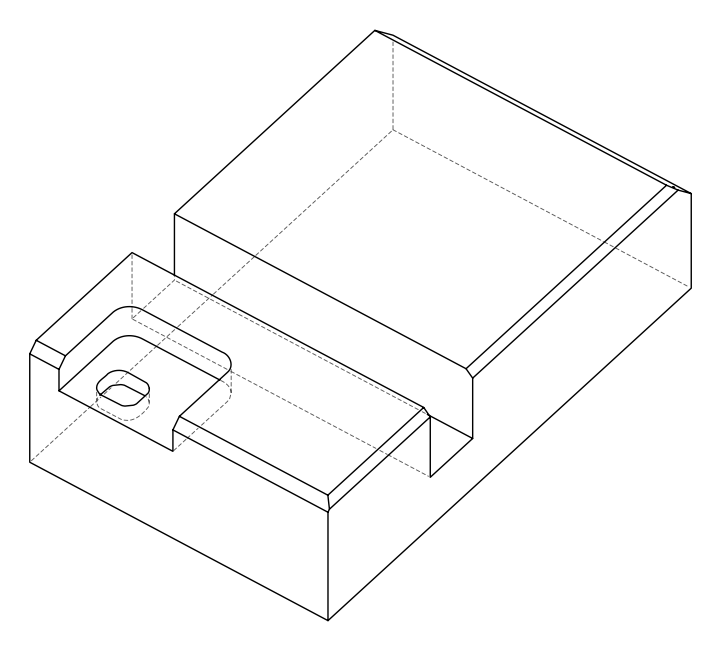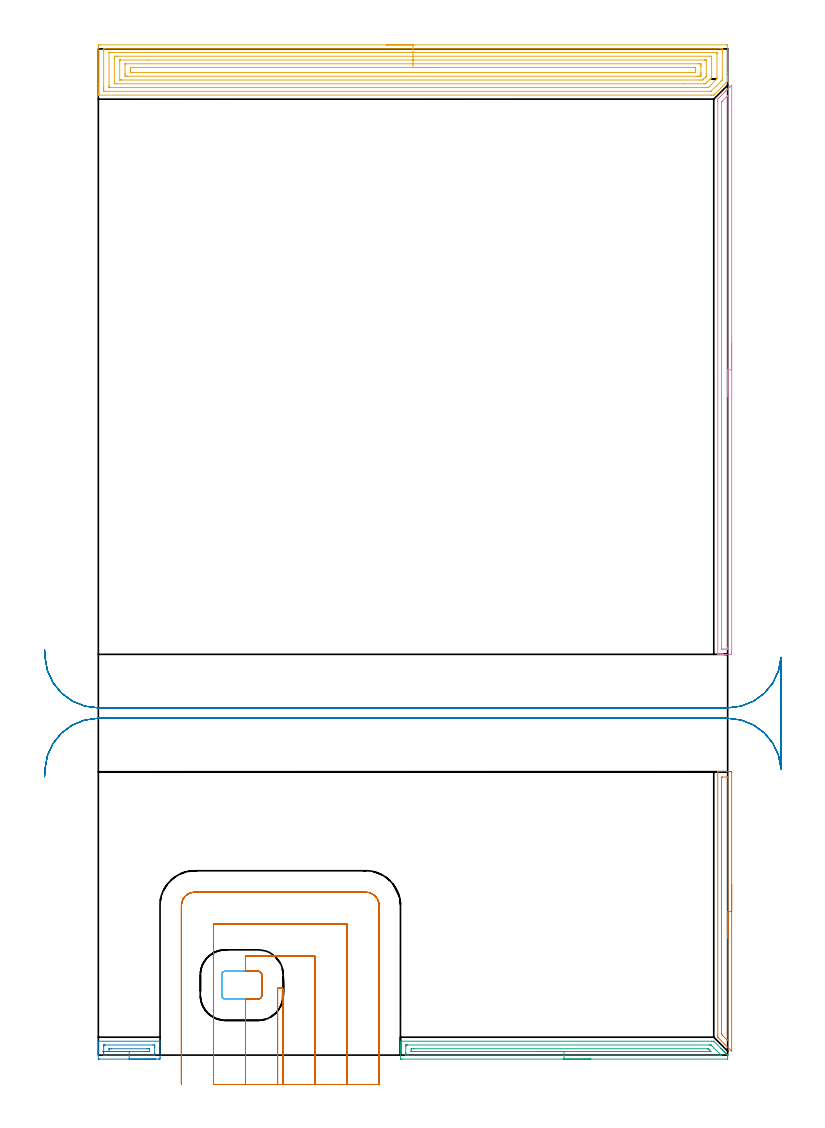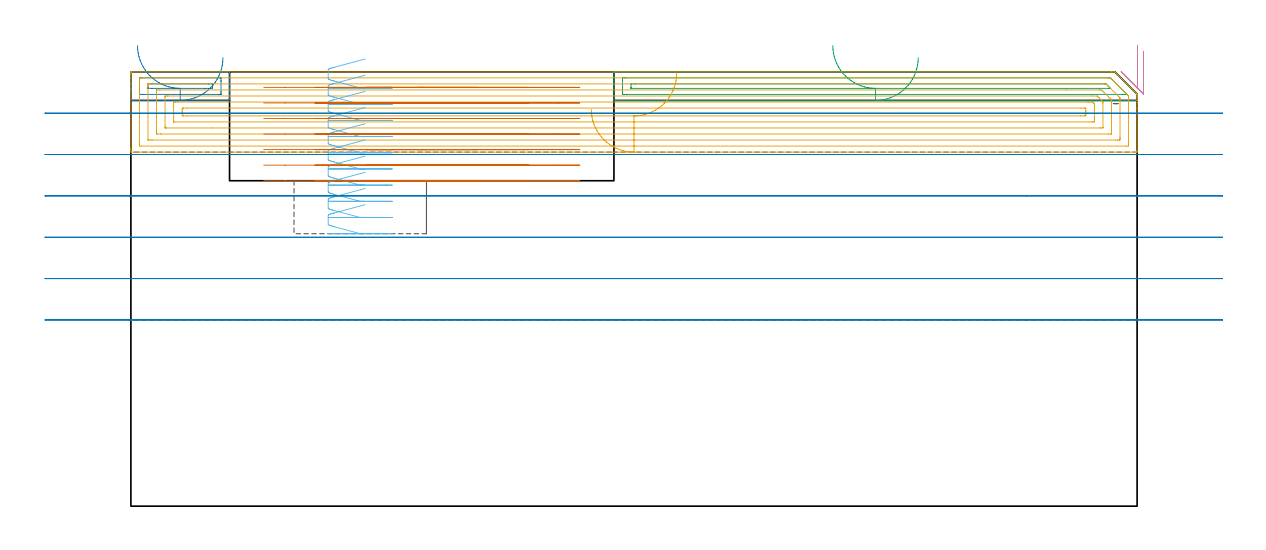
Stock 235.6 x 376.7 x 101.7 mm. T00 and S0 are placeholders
(PLAN: 8 operations, 2 tool changes, 44.7 min)
(1 AREA_MILL | FG_CHAMFER_SURFACE | UGT0205_001 | 1.83 min | 1480 mm3)
(2 AREA_MILL_1 | FG_CHAMFER_SURFACE_1 | UGT0205_001 | 0.73 min | 614 mm3)
(3 AREA_MILL_2 | FG_CHAMFER_SURFACE_2 | UGT0205_001 | 3.07 min | 2818 mm3)
(4 AREA_MILL_3 | FG_CHAMFER_SURFACE_3 | UGT0205_001 | 3.56 min | 2936 mm3)
(5 AREA_MILL_4 | FG_CHAMFER_SURFACE_4 | UGT0205_001 | 13.47 min | 41544 mm3)
(6 MILL_RECTANGULAR_POCKET | POCKET_RECTANGULAR_STRAIGHT | UGT0201_008 | Follow Part, ap 4, ae 75% | 2.05 min | 28154 mm3)
(7 MILL_SLOT | SLOT_PARTIAL_RECTANGULAR | UGT0201_008 | Follow Part, ap 4, ae 75% | 11.83 min | 137382 mm3)
(8 MILL_RECTANGULAR_SLOT | SLOT_RECTANGULAR | UGT0201_019 | Follow Part, ap 10, ae 75% | 8.19 min | 600903 mm3)
(TOOL UGT0205_001 | Chamfer Mill 20 x 3 x 45 deg. | D20 FL50 Z2)
(TOOL UGT0201_008 | End Mill 16 mm | D16 FL32 Z4)
(TOOL UGT0201_019 | End mill 40 mm | D40 FL63 Z6)
(OP 1 AREA_MILL)
G17 G21 G94 G90
T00 M6
G54
G17 G0 G90 X237.1 Y63.8 S1061 M3
G43 Z111.7 H0
Z106.5
G94 G1 Y63.762 Z105.628 F250.
Y63.648 Z104.764
Y63.459 Z103.912
Y63.197 Z103.08
Y62.863 Z102.274
Y62.46 Z101.5
Y61.991 Z100.764
Y61.46 Z100.072
Y60.871 Z99.429
Y60.228 Z98.84
Y59.536 Z98.308
Y58.8 Z97.84
Y58.026 Z97.437
Y57.22 Z97.103
Y56.388 Z96.841
Y55.536 Z96.652
Y54.672 Z96.538
Y53.8 Z96.5
Y1.646
X237.093 Y1.519 Z96.506
X236.954 Y1.646 Z96.646
X236.924 Y1.676 Z96.676
X232.05 Y6.55 Z101.549
X231.904 Y6.695 Z101.69
X231.9 Y7.441 Z101.7
Y105.954
X231.902 Y106.09 Z101.688
X232.031 Y106.098 Z101.561
X232.166 Y106.1 Z101.433
X232.605 Z100.994
X233.183 Z100.412
X235.228 Z98.37
X235.817 Z97.777
X236.401 Z97.195
X236.695 Y106.097 Z96.9
X237.091 Y106.09 Z96.505
X237.096 Y105.914 Z96.502
X237.099 Y105.508 Z96.501
X237.1 Y53.8 Z96.5
X235.686 Z97.914
Y5.792
X235.685 Y5.658 Z97.915
X235.681 Y5.423 Z97.919
X235.679 Y5.383 Z97.921
X235.646 Y5.41 Z97.954
X235.606 Y5.446 Z97.994
X235.391 Y5.658 Z98.209
X233.609 Y7.441 Z99.991
X233.456 Y7.599 Z100.144
X233.336 Y7.726 Z100.264
X233.321 Y7.776 Z100.279
X233.319 Y7.821 Z100.281
X233.315 Y8.199 Z100.285
X233.314 Y102.833 Z100.286
X233.316 Y103.59 Z100.284
X233.318 Y103.725 Z100.282
X233.329 Y104.09 Z100.271
X233.694 Y104.098 Z99.906
X235.448 Y104.1 Z98.152
X235.614 Y104.099 Z97.986
X235.64 Y104.098 Z97.96
X235.666 Y104.093 Z97.934
X235.679 Y104.088 Z97.921
X235.681 Y104.069 Z97.919
X235.685 Y103.859 Z97.915
X235.686 Y53.8 Z97.914
Y52.928 Z97.952
Y52.063 Z98.066
Y51.212 Z98.255
Y50.38 Z98.517
Y49.574 Z98.851
Y48.8 Z99.254
Y48.064 Z99.723
Y47.372 Z100.254
Y46.729 Z100.843
Y46.14 Z101.486
Y45.608 Z102.178
Y45.14 Z102.914
Y44.737 Z103.688
Y44.403 Z104.494
Y44.141 Z105.326
Y43.952 Z106.178
Y43.838 Z107.043
Y43.8 Z107.914
G0 Z111.7
M5
M2
(OP 2 AREA_MILL_1)
G17 G21 G94 G90
T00 M6
G54
G17 G0 G90 X21.55 Y-1.5 S1061 M3
G43 Z111.7 H0
Z105.
G94 G1 X21.512 Z104.128 F250.
X21.398 Z103.263
X21.209 Z102.412
X20.947 Z101.58
X20.613 Z100.774
X20.21 Z100.
X19.742 Z99.264
X19.21 Z98.572
X18.621 Z97.929
X17.978 Z97.34
X17.286 Z96.808
X16.55 Z96.34
X15.776 Z95.937
X14.97 Z95.603
X14.138 Z95.341
X13.287 Z95.152
X12.422 Z95.038
X11.55 Z95.
X0.494
X0.191 Y-1.496 Z95.001
X0.01 Y-1.491 Z95.004
X0. Y-1.198 Z95.297
Y0.544 Z97.037
Y1.313 Z97.811
Y1.415 Z97.913
Y4.898 Z101.396
X0.002 Y5.132 Z101.63
X0.01 Y5.196 Z101.691
X0.052 Y5.2 Z101.7
X23.048
X23.09 Y5.196 Z101.691
X23.1 Y5.129 Z101.628
Y1.313 Z97.811
Y0.544 Z97.037
Y-0.813 Z95.681
X23.095 Y-1.198 Z95.297
X23.09 Y-1.491 Z95.004
X22.909 Y-1.496 Z95.001
X22.606 Y-1.5 Z95.
X11.55
Y-0.086 Z96.414
X2.902 Y-0.085 Z96.415
X2.263 Y-0.083 Z96.417
X2.012 Y-0.08 Z96.42
X2.008 Y-0.077 Z96.423
X2.002 Y-0.071 Z96.429
X2. Y0.544 Z97.044
Y0.803 Z97.303
Y3.156 Z99.656
Y3.415 Z99.915
X2.005 Y3.674 Z100.174
X2.009 Y3.747 Z100.247
X2.013 Y3.78 Z100.28
X2.025 Y3.781 Z100.281
X2.103 Y3.784 Z100.284
X2.263 Y3.785 Z100.285
X2.508 Y3.786 Z100.286
X20.198 Y3.785 Z100.285
X20.837 Y3.783 Z100.283
X21.088 Y3.78 Z100.28
X21.092 Y3.777 Z100.277
X21.098 Y3.771 Z100.271
X21.1 Y3.156 Z99.656
Y2.897 Z99.397
Y0.544 Z97.044
Y0.285 Z96.785
X21.095 Y0.026 Z96.526
X21.091 Y-0.047 Z96.453
X21.087 Y-0.08 Z96.42
X21.075 Y-0.081 Z96.419
X20.997 Y-0.084 Z96.416
X20.837 Y-0.085 Z96.415
X20.592 Y-0.086 Z96.414
X11.55
Y1.328 Z97.828
X4.916 Y1.329 Z97.829
X4.117 Y1.331 Z97.831
X4.032 Y1.333 Z97.833
X4.012 Y1.335 Z97.835
X4.005 Y1.384 Z97.884
X4.002 Y1.415 Z97.915
X4. Y1.446 Z97.946
X4.001 Y2.285 Z98.785
X4.002 Y2.315 Z98.815
X4.01 Y2.347 Z98.847
X4.018 Y2.365 Z98.865
X4.916 Y2.371 Z98.871
X18.184
X18.983 Y2.369 Z98.869
X19.068 Y2.367 Z98.867
X19.088 Y2.365 Z98.865
X19.095 Y2.316 Z98.816
X19.098 Y2.285 Z98.785
X19.1 Y2.254 Z98.754
X19.099 Y1.415 Z97.915
X19.098 Y1.385 Z97.885
X19.09 Y1.354 Z97.854
X19.082 Y1.335 Z97.835
X18.184 Y1.329 Z97.829
X17.387 Y1.328 Z97.828
X11.55
X10.678 Z97.866
X9.814 Z97.98
X8.962 Z98.169
X8.13 Z98.432
X7.324 Z98.765
X6.55 Z99.168
X5.814 Z99.637
X5.122 Z100.168
X4.479 Z100.757
X3.89 Z101.401
X3.359 Z102.093
X2.89 Z102.828
X2.487 Z103.602
X2.153 Z104.408
X1.891 Z105.24
X1.702 Z106.092
X1.588 Z106.957
X1.55 Z107.828
G0 Z111.7
M5
M2
(OP 3 AREA_MILL_2)
G17 G21 G94 G90
T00 M6
G54
G17 G0 G90 X184.35 Y-1.5 S1061 M3
G43 Z111.7 H0
Z105.
G94 G1 X184.312 Z104.128 F250.
X184.198 Z103.264
X184.009 Z102.412
X183.747 Z101.58
X183.413 Z100.774
X183.01 Z100.
X182.542 Z99.264
X182.01 Z98.572
X181.421 Z97.929
X180.778 Z97.34
X180.086 Z96.809
X179.35 Z96.34
X178.576 Z95.937
X177.77 Z95.603
X176.938 Z95.341
X176.086 Z95.152
X175.222 Z95.038
X174.35 Z95.
X113.698
X113.391 Y-1.498
X113.11 Y-1.493 Z95.003
X113.1 Y-1.198 Z95.299
Y1.415 Z97.909
Y1.988 Z98.485
Y2.285 Z98.782
Y2.859 Z99.356
Y3.156 Z99.652
Y3.751 Z100.25
Y4.027 Z100.526
Y4.994 Z101.493
X113.102 Y5.098 Z101.59
X113.11 Y5.197 Z101.688
X113.252 Y5.2 Z101.7
X229.65
X230.403 Y5.196 Z101.69
X230.542 Y5.059 Z101.556
X233.026 Y2.576 Z99.072
X233.124 Y2.477 Z98.976
X233.218 Y2.382 Z98.882
X233.316 Y2.285 Z98.781
X233.407 Y2.193 Z98.692
X233.515 Y2.085 Z98.584
X233.607 Y1.995 Z98.491
X233.691 Y1.909 Z98.409
X233.813 Y1.788 Z98.287
X233.897 Y1.705 Z98.201
X233.975 Y1.626 Z98.125
X234.11 Y1.491 Z97.99
X234.187 Y1.415 Z97.911
X234.258 Y1.342 Z97.841
X234.407 Y1.193 Z97.692
X234.477 Y1.124 Z97.621
X234.542 Y1.059 Z97.558
X234.704 Y0.896 Z97.395
X234.767 Y0.834 Z97.331
X234.825 Y0.775 Z97.274
X235.002 Y0.599 Z97.098
X235.058 Y0.544 Z97.041
X235.205 Y0.395 Z96.895
X235.299 Y0.301 Z96.801
X235.6 Y0. Z96.498
Y-0.37 Z96.13
Y-1.198 Z95.302
Y-1.474 Z95.025
X235.595 Y-1.497 Z95.002
X235.593 Y-1.5 Z95.
X174.35
Y-0.086 Z96.414
X116.127
X115.482 Y-0.084 Z96.416
X115.231 Y-0.082 Z96.418
X115.141 Y-0.079 Z96.421
X115.109 Y-0.073 Z96.427
X115.107 Y-0.055 Z96.445
X115.102 Y0.044 Z96.544
X115.1 Y0.544 Z97.044
Y0.917 Z97.417
Y3.156 Z99.656
Y3.529 Z100.029
X115.103 Y3.654 Z100.154
X115.107 Y3.753 Z100.253
X115.11 Y3.779 Z100.279
X115.121 Y3.781 Z100.281
X115.16 Y3.783 Z100.283
X115.482 Y3.785 Z100.285
X115.729 Y3.786 Z100.286
X228.758 Y3.785 Z100.285
X229.008 Y3.784 Z100.284
X229.326 Y3.779 Z100.279
X229.365 Y3.774 Z100.274
X229.431 Y3.713 Z100.213
X229.53 Y3.618 Z100.118
X229.65 Y3.5 Z100.
X232.606 Y0.544 Z97.044
X233.218 Y-0.07 Z96.43
Y-0.078 Z96.422
Y-0.079 Z96.421
X232.968 Y-0.083 Z96.417
X232.326 Y-0.085 Z96.415
X232.079 Y-0.086 Z96.414
X174.35
Y1.329 Z97.829
X117.266
X117.178 Y1.33 Z97.83
X117.12 Y1.334 Z97.834
X117.109 Y1.336 Z97.836
X117.105 Y1.342 Z97.842
X117.102 Y1.361 Z97.861
X117.101 Y1.415 Z97.915
Y1.576 Z98.076
X117.108 Y2.285 Z98.785
X117.11 Y2.36 Z98.86
X117.184 Y2.366 Z98.866
X117.266 Y2.368 Z98.868
X118.07 Y2.371 Z98.871
X118.158 Y2.372 Z98.872
X227.954 Y2.371 Z98.871
X228.131 Y2.369 Z98.869
X228.248 Y2.366 Z98.866
X228.327 Y2.363 Z98.863
X228.343 Y2.349 Z98.849
X228.412 Y2.285 Z98.785
X228.758 Y1.942 Z98.442
X229.278 Y1.415 Z97.915
X229.342 Y1.347 Z97.847
X229.111 Y1.336 Z97.836
X228.935 Y1.331 Z97.831
X228.846 Y1.329 Z97.829
X174.35
X173.478 Z97.867
X172.614 Z97.98
X171.762 Z98.169
X170.93 Z98.432
X170.124 Z98.765
X169.35 Z99.168
X168.614 Z99.637
X167.922 Z100.168
X167.279 Z100.757
X166.69 Z101.401
X166.158 Z102.093
X165.69 Z102.829
X165.287 Z103.602
X164.953 Z104.408
X164.691 Z105.24
X164.502 Z106.092
X164.388 Z106.957
X164.35 Z107.829
G0 Z111.7
M5
M2
(OP 4 AREA_MILL_3)
G17 G21 G94 G90
T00 M6
G54
G17 G0 G90 X237.1 Y266.55 S1061 M3
G43 Z111.7 H0
Z106.5
G94 G1 Y266.512 Z105.628 F250.
Y266.398 Z104.764
Y266.209 Z103.912
Y265.947 Z103.08
Y265.613 Z102.274
Y265.21 Z101.5
Y264.741 Z100.764
Y264.21 Z100.072
Y263.621 Z99.429
Y262.978 Z98.84
Y262.286 Z98.308
Y261.55 Z97.84
Y260.776 Z97.437
Y259.97 Z97.103
Y259.138 Z96.841
Y258.286 Z96.652
Y257.422 Z96.538
Y256.55 Z96.5
Y151.107
X237.099 Y150.625 Z96.501
X237.095 Y150.218 Z96.502
X237.092 Y150.01 Z96.505
X236.695 Y150. Z96.901
X234.939 Z98.655
X234.412 Z99.185
X234.061 Z99.535
X233.533 Z100.063
X233.183 Z100.412
X232.223 Z101.377
X232.059 Y150.003 Z101.534
X231.902 Y150.01 Z101.689
X231.9 Y150.178 Z101.7
Y357.111
X231.905 Y357.902 Z101.691
X232.006 Y358.005 Z101.591
X232.305 Y358.307 Z101.291
X232.451 Y358.452 Z101.147
X232.595 Y358.596 Z101.003
X232.744 Y358.746 Z100.851
X233.227 Y359.227 Z100.373
X233.494 Y359.495 Z100.104
X233.622 Y359.624 Z99.974
X233.978 Y359.978 Z99.622
X234.153 Y360.154 Z99.446
X234.388 Y360.389 Z99.21
X234.498 Y360.5 Z99.098
X234.939 Y360.939 Z98.66
X235.378 Y361.38 Z98.218
X235.58 Y361.581 Z98.019
X235.646 Y361.646 Z97.954
X236.256 Y362.258 Z97.34
X236.474 Y362.475 Z97.125
X236.987 Y362.987 Z96.612
X237.074 Y363.07 Z96.524
X237.094 Y363.083 Z96.504
X237.099 Y363.07 Z96.499
X237.1 Y256.55 Z96.5
X235.686 Z97.914
Y152.547
X235.679 Y152.017 Z97.921
X235.659 Y152.01 Z97.941
X235.588 Y152.005 Z98.012
X235.48 Y152.002 Z98.12
X235.345 Y152. Z98.255
X234.939 Z98.661
X234.061 Z99.539
X233.588 Z100.012
X233.391 Y152.003 Z100.209
X233.357 Y152.005 Z100.243
X233.326 Y152.009 Z100.274
X233.321 Y152.052 Z100.279
X233.316 Y152.277 Z100.284
X233.315 Y152.413 Z100.285
X233.314 Y153.173 Z100.286
X233.315 Y356.217 Z100.285
X233.318 Y356.597 Z100.282
X233.321 Y356.786 Z100.279
X233.33 Y356.869 Z100.27
X233.374 Y356.916 Z100.226
X233.562 Y357.111 Z100.038
X235.451 Y359.001 Z98.149
X235.586 Y359.134 Z98.014
X235.672 Y359.215 Z97.928
X235.678 Y359.218 Z97.922
X235.679 Y359.215 Z97.921
X235.682 Y359.156 Z97.918
X235.685 Y359.033 Z97.915
X235.686 Y256.55 Z97.914
Y255.678 Z97.952
Y254.813 Z98.066
Y253.962 Z98.255
Y253.13 Z98.517
Y252.324 Z98.851
Y251.55 Z99.254
Y250.814 Z99.723
Y250.122 Z100.254
Y249.479 Z100.843
Y248.89 Z101.486
Y248.358 Z102.178
Y247.89 Z102.914
Y247.487 Z103.688
Y247.153 Z104.494
Y246.891 Z105.326
Y246.702 Z106.178
Y246.588 Z107.043
Y246.55 Z107.914
G0 Z111.7
M5
M2
(OP 5 AREA_MILL_4)
G17 G21 G94 G90
T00 M6
G54
G17 G0 G90 X107.8 Y378.2 S1061 M3
G43 Z111.7 H0
Z92.9
G94 G1 X107.838 Z92.029 F250.
X107.952 Z91.164
X108.141 Z90.312
X108.403 Z89.48
X108.737 Z88.674
X109.14 Z87.9
X109.608 Z87.164
X110.14 Z86.472
X110.729 Z85.829
X111.372 Z85.24
X112.064 Z84.709
X112.8 Z84.24
X113.574 Z83.837
X114.38 Z83.503
X115.212 Z83.241
X116.063 Z83.052
X116.928 Z82.938
X117.8 Z82.9
X234.967
X235.331 Y378.196 Z82.902
X235.59 Y378.192 Z82.906
X235.6 Y377.93 Z83.168
Y367.913 Z93.182
Y366.507 Z94.589
Y366.139 Z94.956
Y365.402 Z95.697
Y365.101 Z95.998
X235.599 Y364.73 Z96.363
X235.59 Y364.598 Z96.494
X235.463 Y364.461 Z96.636
X230.485 Y359.485 Z101.615
X230.395 Y359.406 Z101.692
X229.601 Y359.4 Z101.7
X0.186
X0.01 Y359.403 Z101.688
X0.008 Y359.434 Z101.657
X0. Y359.839 Z101.26
Y360.081 Z101.019
Y360.817 Z100.279
Y362.072 Z99.025
Y363.478 Z97.618
Y377.411 Z83.687
X0.002 Y377.67 Z83.427
X0.008 Y378.192 Z82.906
X0.104 Y378.195 Z82.903
X0.633 Y378.2 Z82.9
X117.8
Y376.786 Z84.314
X233.176
X233.59 Y376.783 Z84.317
X233.598 Y376.367 Z84.733
X233.6 Y375.896 Z85.204
Y375.478 Z85.622
X233.599 Y365.721 Z95.379
X233.592 Y365.252 Z95.848
X233.586 Y365.047 Z96.053
X233.488 Y364.944 Z96.156
X233.178 Y364.628 Z96.472
X229.601 Y361.051 Z100.049
X229.481 Y360.935 Z100.165
X229.355 Y360.817 Z100.283
X228.709 Y360.814 Z100.286
X2.424
X2.01 Y360.817 Z100.283
X2.002 Y361.233 Z99.867
X2. Y361.704 Z99.396
Y362.122 Z98.978
Y375.896 Z85.204
X2.002 Y376.313 Z84.787
X2.01 Y376.783 Z84.317
X2.419 Y376.786 Z84.314
X117.8
Y375.371 Z85.729
X230.495
X231.026 Y375.37 Z85.73
X231.39 Y375.367 Z85.733
X231.51 Y375.364 Z85.736
X231.59 Y375.351 Z85.749
X231.594 Y375.218 Z85.882
X231.598 Y375.009 Z86.091
X231.6 Y374.801 Z86.299
Y365.931 Z95.169
X231.596 Y365.721 Z95.379
X231.59 Y365.583 Z95.517
X231.584 Y365.494 Z95.606
X231.371 Y365.27 Z95.83
X228.699 Y362.598 Z98.502
X228.397 Y362.3 Z98.8
X228.35 Y362.257 Z98.843
X228.33 Y362.24 Z98.86
X228.298 Y362.235 Z98.865
X228.174 Y362.232 Z98.868
X227.812 Y362.229 Z98.871
X223.438 Y362.228 Z98.872
X4.089 Y362.229 Z98.871
X4.044 Y362.23 Z98.87
X4.02 Y362.232 Z98.868
X4.014 Y362.234 Z98.866
X4.01 Y362.244 Z98.856
X4.004 Y362.382 Z98.718
X4.001 Y362.591 Z98.509
X4. Y362.799 Z98.301
X4.001 Y375.217 Z85.883
X4.004 Y375.287 Z85.813
X4.009 Y375.342 Z85.758
X4.014 Y375.365 Z85.735
X4.029 Y375.366 Z85.734
X4.21 Y375.369 Z85.731
X4.74 Y375.371 Z85.729
X5.105
X117.8
Y373.957 Z87.143
X228.873
X229.486 Y373.954 Z87.146
X229.552 Y373.952 Z87.148
X229.59 Y373.949 Z87.151
X229.592 Y373.899 Z87.201
X229.596 Y373.678 Z87.422
X229.6 Y373.236 Z87.864
Y366.14 Z94.96
X229.597 Y366.028 Z95.072
X229.592 Y365.973 Z95.127
X229.588 Y365.948 Z95.152
X229.569 Y365.926 Z95.174
X229.429 Y365.78 Z95.32
X229.25 Y365.599 Z95.501
X228.904 Y365.252 Z95.848
X227.812 Y364.161 Z96.939
X227.463 Y363.824 Z97.276
X227.277 Y363.65 Z97.45
X226.918 Y363.645 Z97.455
X226.75 Y363.644 Z97.456
X219.014 Y363.643 Z97.457
X6.727
X6.114 Y363.646 Z97.454
X6.048 Y363.648 Z97.452
X6.01 Y363.651 Z97.449
X6.008 Y363.701 Z97.399
X6.004 Y363.921 Z97.179
X6. Y364.364 Z96.736
Y373.234 Z87.866
X6.004 Y373.678 Z87.422
X6.008 Y373.9 Z87.2
X6.01 Y373.949 Z87.151
X6.062 Y373.951 Z87.149
X6.168 Y373.954 Z87.146
X6.894 Y373.957 Z87.143
X7.06
X117.8
Y372.543 Z88.557
X226.918 Y372.542 Z88.558
X227.114 Y372.541 Z88.559
X227.507 Y372.536 Z88.564
X227.591 Y372.531 Z88.569
X227.594 Y372.504 Z88.596
X227.597 Y372.445 Z88.655
X227.599 Y372.348 Z88.752
Y366.687 Z94.413
X227.596 Y366.518 Z94.582
X227.591 Y366.434 Z94.666
X227.587 Y366.397 Z94.703
X227.571 Y366.378 Z94.722
X227.339 Y366.139 Z94.961
X226.685 Y365.483 Z95.617
X226.451 Y365.252 Z95.848
X226.306 Y365.112 Z95.988
X226.264 Y365.074 Z96.026
X226.214 Y365.063 Z96.037
X225.129 Y365.057 Z96.043
X8.682
X8.486 Y365.059 Z96.041
X8.093 Y365.064 Z96.036
X8.009 Y365.069 Z96.031
X8.006 Y365.096 Z96.004
X8.003 Y365.155 Z95.945
X8.001 Y365.252 Z95.848
X8. Y372.137 Z88.963
X8.003 Y372.348 Z88.752
X8.008 Y372.517 Z88.583
X8.009 Y372.532 Z88.568
X8.054 Y372.536 Z88.564
X8.158 Y372.54 Z88.56
X8.289 Y372.542 Z88.558
X18.912 Y372.543 Z88.557
X117.8
Y371.129 Z89.971
X224.57 Y371.128 Z89.972
X225.129 Y371.125 Z89.975
X225.471 Y371.122 Z89.978
X225.59 Y371.11 Z89.99
X225.596 Y370.998 Z90.102
X225.599 Y370.574 Z90.526
X225.6 Y370.107 Z90.993
Y367.913 Z93.187
Y367.446 Z93.654
X225.597 Y367.026 Z94.074
X225.593 Y366.909 Z94.191
X225.59 Y366.853 Z94.247
X225.555 Y366.814 Z94.286
X225.453 Y366.704 Z94.396
X225.344 Y366.595 Z94.505
X225.254 Y366.51 Z94.59
X225.226 Y366.485 Z94.615
X225.197 Y366.478 Z94.622
X225.129 Y366.476 Z94.624
X224.792 Y366.472 Z94.628
X224.234 Y366.471 Z94.629
X223.899
X11.03 Y366.472 Z94.628
X10.471 Y366.475 Z94.625
X10.129 Y366.478 Z94.622
X10.01 Y366.489 Z94.611
X10.004 Y366.602 Z94.498
X10.001 Y367.026 Z94.074
X10. Y367.493 Z93.607
X10.002 Y371.04 Z90.06
X10.007 Y371.107 Z89.993
X10.01 Y371.122 Z89.978
X10.019 Y371.124 Z89.976
X10.052 Y371.126 Z89.974
X10.192 Y371.128 Z89.972
X117.8 Y371.129 Z89.971
Y369.715 Z91.385
X222.418
X223.313 Y369.713 Z91.387
X223.34 Y369.712 Z91.388
X223.59 Y369.687 Z91.413
X223.597 Y369.432 Z91.668
X223.599 Y368.8 Z92.3
Y368.543 Z92.557
X223.59 Y367.913 Z93.187
X223.365 Y367.888 Z93.212
X223.34 Y367.887 Z93.213
X222.473 Y367.885 Z93.215
X13.154
X12.287 Y367.887 Z93.213
X12.26 Y367.888 Z93.212
X12.01 Y367.913 Z93.187
X12.003 Y368.168 Z92.932
X12.001 Y368.8 Z92.3
Y369.056 Z92.044
X12.01 Y369.687 Z91.413
X12.235 Y369.712 Z91.388
X12.26 Y369.713 Z91.387
X13.127 Y369.715 Z91.385
X117.8
X118.672 Z91.423
X119.536 Z91.537
X120.388 Z91.726
X121.22 Z91.988
X122.026 Z92.322
X122.8 Z92.725
X123.536 Z93.194
X124.228 Z93.725
X124.871 Z94.314
X125.46 Z94.957
X125.991 Z95.65
X126.46 Z96.385
X126.863 Z97.159
X127.197 Z97.965
X127.459 Z98.797
X127.648 Z99.649
X127.762 Z100.514
X127.8 Z101.385
G0 Z111.7
M5
M2
(OP 6 MILL_RECTANGULAR_POCKET)
G17 G21 G94 G90
T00 M6
G54
G17 G0 G90 X54.836 Y31.4 S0 M3
G43 Z111.7 H0
Z104.7
G94 G1 X47.6 Z102.761 F250.
X47.482 Z102.729
X47.161 Y31.335 Z102.641
X46.864 Y31.197 Z102.554
X46.607 Y30.993 Z102.466
X46.403 Y30.736 Z102.378
X46.265 Y30.439 Z102.29
X46.2 Y30.118 Z102.203
Y22.282 Z100.103
X46.265 Y21.961 Z100.015
X46.403 Y21.664 Z99.927
X46.607 Y21.407 Z99.839
X46.864 Y21.203 Z99.752
X47.161 Y21.065 Z99.664
X47.482 Y21. Z99.576
X47.6 Z99.544
X53.7 Z97.91
X59.8 F500.
G3 X61.2 Y22.4 R1.4
G1 Y30.
G3 X59.8 Y31.4 R1.4
G1 X47.6
G3 X46.2 Y30. R1.4
G1 Y22.4
G3 X47.6 Y21. R1.4
G1 X53.7
X54.7
G0 X54.836 Y31.4 Z100.91
G1 X47.6 Z98.971 F250.
X47.482 Z98.939
X47.161 Y31.335 Z98.851
X46.864 Y31.197 Z98.764
X46.607 Y30.993 Z98.676
X46.403 Y30.736 Z98.588
X46.265 Y30.439 Z98.5
X46.2 Y30.118 Z98.413
Y22.282 Z96.313
X46.265 Y21.961 Z96.225
X46.403 Y21.664 Z96.137
X46.607 Y21.407 Z96.049
X46.864 Y21.203 Z95.962
X47.161 Y21.065 Z95.874
X47.482 Y21. Z95.786
X47.6 Z95.754
X53.7 Z94.12
X59.8 F500.
G3 X61.2 Y22.4 R1.4
G1 Y30.
G3 X59.8 Y31.4 R1.4
G1 X47.6
G3 X46.2 Y30. R1.4
G1 Y22.4
G3 X47.6 Y21. R1.4
G1 X53.7
X54.7
G0 X54.836 Y31.4 Z97.12
G1 X47.6 Z95.181 F250.
X47.482 Z95.149
X47.161 Y31.335 Z95.061
X46.864 Y31.197 Z94.974
X46.607 Y30.993 Z94.886
X46.403 Y30.736 Z94.798
X46.265 Y30.439 Z94.71
X46.2 Y30.118 Z94.623
Y22.282 Z92.523
X46.265 Y21.961 Z92.435
X46.403 Y21.664 Z92.347
X46.607 Y21.407 Z92.259
X46.864 Y21.203 Z92.172
X47.161 Y21.065 Z92.084
X47.482 Y21. Z91.996
X47.6 Z91.964
X53.7 Z90.33
X59.8 F500.
G3 X61.2 Y22.4 R1.4
G1 Y30.
G3 X59.8 Y31.4 R1.4
G1 X47.6
G3 X46.2 Y30. R1.4
G1 Y22.4
G3 X47.6 Y21. R1.4
G1 X53.7
X54.7
G0 X54.836 Y31.4 Z93.33
G1 X47.6 Z91.391 F250.
X47.482 Z91.359
X47.161 Y31.335 Z91.272
X46.864 Y31.197 Z91.184
X46.607 Y30.993 Z91.096
X46.403 Y30.736 Z91.008
X46.265 Y30.439 Z90.92
X46.2 Y30.118 Z90.833
Y22.282 Z88.733
X46.265 Y21.961 Z88.645
X46.403 Y21.664 Z88.557
X46.607 Y21.407 Z88.469
X46.864 Y21.203 Z88.382
X47.161 Y21.065 Z88.294
X47.482 Y21. Z88.206
X47.6 Z88.174
X53.7 Z86.54
X59.8 F500.
G3 X61.2 Y22.4 R1.4
G1 Y30.
G3 X59.8 Y31.4 R1.4
G1 X47.6
G3 X46.2 Y30. R1.4
G1 Y22.4
G3 X47.6 Y21. R1.4
G1 X53.7
X54.7
G0 X54.836 Y31.4 Z89.54
G1 X47.6 Z87.601 F250.
X47.482 Z87.569
X47.161 Y31.335 Z87.482
X46.864 Y31.197 Z87.394
X46.607 Y30.993 Z87.306
X46.403 Y30.736 Z87.218
X46.265 Y30.439 Z87.13
X46.2 Y30.118 Z87.043
Y22.282 Z84.943
X46.265 Y21.961 Z84.855
X46.403 Y21.664 Z84.767
X46.607 Y21.407 Z84.679
X46.864 Y21.203 Z84.592
X47.161 Y21.065 Z84.504
X47.482 Y21. Z84.416
X47.6 Z84.384
X53.7 Z82.75
X59.8 F500.
G3 X61.2 Y22.4 R1.4
G1 Y30.
G3 X59.8 Y31.4 R1.4
G1 X47.6
G3 X46.2 Y30. R1.4
G1 Y22.4
G3 X47.6 Y21. R1.4
G1 X53.7
X54.7
G0 X54.836 Y31.4 Z85.75
G1 X47.6 Z83.811 F250.
X47.482 Z83.779
X47.161 Y31.335 Z83.692
X46.864 Y31.197 Z83.604
X46.607 Y30.993 Z83.516
X46.403 Y30.736 Z83.428
X46.265 Y30.439 Z83.34
X46.2 Y30.118 Z83.253
Y22.282 Z81.153
X46.265 Y21.961 Z81.065
X46.403 Y21.664 Z80.977
X46.607 Y21.407 Z80.889
X46.864 Y21.203 Z80.802
X47.161 Y21.065 Z80.714
X47.482 Y21. Z80.626
X47.6 Z80.594
X53.7 Z78.96
X59.8 F500.
G3 X61.2 Y22.4 R1.4
G1 Y30.
G3 X59.8 Y31.4 R1.4
G1 X47.6
G3 X46.2 Y30. R1.4
G1 Y22.4
G3 X47.6 Y21. R1.4
G1 X53.7
X54.7
G0 X54.836 Y31.4 Z81.96
G1 X47.6 Z80.021 F250.
X47.482 Z79.989
X47.161 Y31.335 Z79.902
X46.864 Y31.197 Z79.814
X46.607 Y30.993 Z79.726
X46.403 Y30.736 Z79.638
X46.265 Y30.439 Z79.55
X46.2 Y30.118 Z79.463
Y22.282 Z77.363
X46.265 Y21.961 Z77.275
X46.403 Y21.664 Z77.187
X46.607 Y21.407 Z77.1
X46.864 Y21.203 Z77.012
X47.161 Y21.065 Z76.924
X47.482 Y21. Z76.836
X47.6 Z76.804
X53.7 Z75.17
X59.8 F500.
G3 X61.2 Y22.4 R1.4
G1 Y30.
G3 X59.8 Y31.4 R1.4
G1 X47.6
G3 X46.2 Y30. R1.4
G1 Y22.4
G3 X47.6 Y21. R1.4
G1 X53.7
X54.7
G0 X54.836 Y31.4 Z78.17
G1 X47.6 Z76.231 F250.
X47.482 Z76.199
X47.161 Y31.335 Z76.112
X46.864 Y31.197 Z76.024
X46.607 Y30.993 Z75.936
X46.403 Y30.736 Z75.848
X46.265 Y30.439 Z75.76
X46.2 Y30.118 Z75.673
Y22.282 Z73.573
X46.265 Y21.961 Z73.485
X46.403 Y21.664 Z73.397
X46.607 Y21.407 Z73.31
X46.864 Y21.203 Z73.222
X47.161 Y21.065 Z73.134
X47.482 Y21. Z73.046
X47.6 Z73.014
X53.7 Z71.38
X59.8 F500.
G3 X61.2 Y22.4 R1.4
G1 Y30.
G3 X59.8 Y31.4 R1.4
G1 X47.6
G3 X46.2 Y30. R1.4
G1 Y22.4
G3 X47.6 Y21. R1.4
G1 X53.7
X54.7
G0 X54.836 Y31.4 Z74.38
G1 X47.6 Z72.441 F250.
X47.482 Z72.409
X47.161 Y31.335 Z72.322
X46.864 Y31.197 Z72.234
X46.607 Y30.993 Z72.146
X46.403 Y30.736 Z72.058
X46.265 Y30.439 Z71.97
X46.2 Y30.118 Z71.883
Y22.282 Z69.783
X46.265 Y21.961 Z69.695
X46.403 Y21.664 Z69.607
X46.607 Y21.407 Z69.52
X46.864 Y21.203 Z69.432
X47.161 Y21.065 Z69.344
X47.482 Y21. Z69.256
X47.6 Z69.224
X53.7 Z67.59
X59.8 F500.
G3 X61.2 Y22.4 R1.4
G1 Y30.
G3 X59.8 Y31.4 R1.4
G1 X47.6
G3 X46.2 Y30. R1.4
G1 Y22.4
G3 X47.6 Y21. R1.4
G1 X53.7
X54.7
G0 X54.836 Y31.4 Z70.59
G1 X47.6 Z68.651 F250.
X47.482 Z68.619
X47.161 Y31.335 Z68.532
X46.864 Y31.197 Z68.444
X46.607 Y30.993 Z68.356
X46.403 Y30.736 Z68.268
X46.265 Y30.439 Z68.18
X46.2 Y30.118 Z68.093
Y22.282 Z65.993
X46.265 Y21.961 Z65.905
X46.403 Y21.664 Z65.817
X46.607 Y21.407 Z65.73
X46.864 Y21.203 Z65.642
X47.161 Y21.065 Z65.554
X47.482 Y21. Z65.466
X47.6 Z65.434
X53.7 Z63.8
X59.8 F500.
G3 X61.2 Y22.4 R1.4
G1 Y30.
G3 X59.8 Y31.4 R1.4
G1 X47.6
G3 X46.2 Y30. R1.4
G1 Y22.4
G3 X47.6 Y21. R1.4
G1 X53.7
X54.7
G0 Z111.7
M5
M2
(OP 7 MILL_SLOT)
G17 G21 G94 G90
T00 M6
G54
G17 G0 G90 X69.1 Y-11. S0 M3
G43 Z111.7 H0
Z98.057
G94 G1 Y-8. F250.
Y25. F500.
X67.1
Y-8.
Y-11. F250.
X81.1
Y-8.
Y37. F500.
X55.1
Y31.4
X59.831 Y31.405
X60.331 Y31.302
X60.677 Y31.084
X60.792 Y30.991
X60.801 Y30.982
X61.069 Y30.597
X61.102 Y30.531
X61.129 Y30.437
X61.183 Y30.17
X61.213 Y29.966
X61.2 Y29.38
X61.207 Y22.647
X61.213 Y22.441
X61.103 Y21.872
X61.097 Y21.855
X60.994 Y21.689
X60.796 Y21.406
X60.734 Y21.355
X60.386 Y21.122
X60.324 Y21.095
X59.8 Y20.992
X55.1 Y21.
Y-8.
Y-11. F250.
X93.1
Y-8.
Y49. F500.
X43.1
Y-8.
Y-11. F250.
X105.1
Y-8.
Y56. F500.
G3 X100.1 Y61. R5.
G1 X36.1
G3 X31.1 Y56. R5.
G1 Y-8.
Y-11. F250.
G0 X69.1 Z94.414
G1 Y-8.
Y25. F500.
X67.1
Y-8.
Y-11. F250.
X81.1
Y-8.
Y37. F500.
X55.1
Y31.4
X59.831 Y31.405
X60.331 Y31.302
X60.677 Y31.084
X60.803 Y30.979
X60.99 Y30.721
X61.069 Y30.597
X61.102 Y30.531
X61.129 Y30.437
X61.183 Y30.17
X61.213 Y29.966
X61.2 Y29.38
Y23.212
X61.207 Y22.647
X61.213 Y22.441
X61.103 Y21.872
X60.796 Y21.406
X60.734 Y21.355
X60.386 Y21.122
X60.324 Y21.095
X59.804 Y20.992
X55.1 Y21.
Y-8.
Y-11. F250.
X93.1
Y-8.
Y49. F500.
X43.1
Y-8.
Y-11. F250.
X105.1
Y-8.
Y56. F500.
G3 X100.1 Y61. R5.
G1 X36.1
G3 X31.1 Y56. R5.
G1 Y-8.
Y-11. F250.
G0 X69.1 Z90.771
G1 Y-8.
Y25. F500.
X67.1
Y-8.
Y-11. F250.
X81.1
Y-8.
Y37. F500.
X55.1
Y31.4
X59.831 Y31.405
X60.331 Y31.302
X60.673 Y31.087
X60.79 Y30.993
X60.803 Y30.979
X60.99 Y30.721
X61.069 Y30.597
X61.102 Y30.531
X61.129 Y30.437
X61.183 Y30.17
X61.213 Y29.966
X61.2 Y29.38
Y23.212
X61.207 Y22.647
X61.213 Y22.441
X61.099 Y21.859
X60.989 Y21.682
X60.796 Y21.406
X60.734 Y21.355
X60.386 Y21.122
X60.324 Y21.095
X59.804 Y20.992
X55.1 Y21.
Y-8.
Y-11. F250.
X93.1
Y-8.
Y49. F500.
X43.1
Y-8.
Y-11. F250.
X105.1
Y-8.
Y56. F500.
G3 X100.1 Y61. R5.
G1 X36.1
G3 X31.1 Y56. R5.
G1 Y-8.
Y-11. F250.
G0 X69.1 Z87.129
G1 Y-8.
Y25. F500.
X67.1
Y-8.
Y-11. F250.
X81.1
Y-8.
Y37. F500.
X55.1
Y31.4
X59.831 Y31.405
X60.331 Y31.302
X60.676 Y31.085
X60.792 Y30.991
X60.801 Y30.982
X60.99 Y30.721
X61.069 Y30.597
X61.102 Y30.531
X61.129 Y30.437
X61.183 Y30.17
X61.213 Y29.966
X61.2 Y29.38
Y23.212
X61.207 Y22.647
X61.213 Y22.441
X61.103 Y21.871
X60.796 Y21.406
X60.734 Y21.355
X60.386 Y21.122
X60.324 Y21.095
X59.8 Y20.992
X55.1 Y21.
Y-8.
Y-11. F250.
X93.1
Y-8.
Y49. F500.
X43.1
Y-8.
Y-11. F250.
X105.1
Y-8.
Y56. F500.
G3 X100.1 Y61. R5.
G1 X36.1
G3 X31.1 Y56. R5.
G1 Y-8.
Y-11. F250.
G0 X69.1 Z83.486
G1 Y-8.
Y25. F500.
X67.1
Y-8.
Y-11. F250.
X81.1
Y-8.
Y37. F500.
X55.1
Y31.4
X59.831 Y31.405
X60.331 Y31.302
X60.674 Y31.086
X60.793 Y30.99
X60.802 Y30.981
X60.99 Y30.721
X61.069 Y30.597
X61.102 Y30.531
X61.129 Y30.437
X61.183 Y30.17
X61.213 Y29.966
X61.2 Y29.38
X61.207 Y22.647
X61.213 Y22.459
Y22.438
X61.103 Y21.871
X60.796 Y21.406
X60.736 Y21.357
X60.383 Y21.12
X60.324 Y21.095
X60.084 Y21.041
X59.831 Y20.995
X59.802 Y20.992
X55.1 Y21.
Y-8.
Y-11. F250.
X93.1
Y-8.
Y49. F500.
X43.1
Y-8.
Y-11. F250.
X105.1
Y-8.
Y56. F500.
G3 X100.1 Y61. R5.
G1 X36.1
G3 X31.1 Y56. R5.
G1 Y-8.
Y-11. F250.
G0 X69.1 Z79.843
G1 Y-8.
Y25. F500.
X67.1
Y-8.
Y-11. F250.
X81.1
Y-8.
Y37. F500.
X55.1
Y31.4
X59.831 Y31.405
X60.331 Y31.302
X60.671 Y31.088
X60.793 Y30.99
X60.802 Y30.981
X60.99 Y30.721
X61.069 Y30.597
X61.102 Y30.531
X61.129 Y30.437
X61.183 Y30.17
X61.213 Y29.966
X61.2 Y29.38
X61.207 Y22.647
X61.213 Y22.459
Y22.438
X61.102 Y21.868
X60.796 Y21.406
X60.736 Y21.357
X60.383 Y21.12
X60.324 Y21.095
X60.084 Y21.041
X59.831 Y20.995
X59.802 Y20.992
X55.1 Y21.
Y-8.
Y-11. F250.
X93.1
Y-8.
Y49. F500.
X43.1
Y-8.
Y-11. F250.
X105.1
Y-8.
Y56. F500.
G3 X100.1 Y61. R5.
G1 X36.1
G3 X31.1 Y56. R5.
G1 Y-8.
Y-11. F250.
G0 X69.1 Z76.2
G1 Y-8.
Y25. F500.
X67.1
Y-8.
Y-11. F250.
X81.1
Y-8.
Y37. F500.
X55.1
Y31.4
X59.831 Y31.405
X60.331 Y31.302
X60.677 Y31.084
X60.792 Y30.991
X60.801 Y30.982
X60.99 Y30.721
X61.069 Y30.597
X61.102 Y30.531
X61.129 Y30.437
X61.183 Y30.17
X61.213 Y29.966
X61.2 Y29.38
Y23.212
X61.207 Y22.647
X61.213 Y22.441
X61.103 Y21.873
X61.097 Y21.855
X60.994 Y21.689
X60.796 Y21.406
X60.734 Y21.355
X60.386 Y21.122
X60.324 Y21.095
X59.8 Y20.992
X55.1 Y21.
Y-8.
Y-11. F250.
X93.1
Y-8.
Y49. F500.
X43.1
Y-8.
Y-11. F250.
X105.1
Y-8.
Y56. F500.
G3 X100.1 Y61. R5.
G1 X36.1
G3 X31.1 Y56. R5.
G1 Y-8.
Y-11. F250.
G0 Z111.7
M5
M2
(OP 8 MILL_RECTANGULAR_SLOT)
G17 G21 G94 G90
T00 M6
G54
G17 G0 G90 X-20.134 Y104.2 S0 M3
G43 Z111.7 H0
Z92.017
G94 G1 X-19.97 Y107.195 F250.
G2 X-0.32 Y126.097 R20. F500.
X0. Y126.1 R20. F439.
G1 X209.68
X235.6 F500.
G2 X255.57 Y107.195 R20.
G1 X255.6
Y148.905
X255.57
G2 X235.6 Y130. R20.
G1 X0.
G2 X-19.97 Y148.905 R20.
G1 X-20.134 Y151.9 F250.
G0 Y104.2 Z82.333
G1 X-19.97 Y107.195
G2 X-0.32 Y126.097 R20. F500.
X0. Y126.1 R20. F431.
G1 X209.68
X235.6 F500.
G2 X255.57 Y107.195 R20.
G1 X255.6
Y148.905
X255.57
G2 X235.6 Y130. R20.
G1 X0.
G2 X-19.97 Y148.905 R20.
G1 X-20.134 Y151.9 F250.
G0 Y104.2 Z72.65
G1 X-19.97 Y107.195
G2 X-0.32 Y126.097 R20. F500.
X0. Y126.1 R20. F431.
G1 X209.68
X235.6 F500.
G2 X255.57 Y107.195 R20.
G1 X255.6
Y148.905
X255.57
G2 X235.6 Y130. R20.
G1 X0.
G2 X-19.97 Y148.905 R20.
G1 X-20.134 Y151.9 F250.
G0 Y104.2 Z62.967
G1 X-19.97 Y107.195
G2 X-0.32 Y126.097 R20. F500.
X0. Y126.1 R20. F431.
G1 X209.68
X235.6 F500.
G2 X255.57 Y107.195 R20.
G1 X255.6
Y148.905
X255.57
G2 X235.6 Y130. R20.
G1 X0.
G2 X-19.97 Y148.905 R20.
G1 X-20.134 Y151.9 F250.
G0 Y104.2 Z53.283
G1 X-19.97 Y107.195
G2 X-0.32 Y126.097 R20. F500.
X0. Y126.1 R20. F431.
G1 X209.68
X235.6 F500.
G2 X255.57 Y107.195 R20.
G1 X255.6
Y148.905
X255.57
G2 X235.6 Y130. R20.
G1 X0.
G2 X-19.97 Y148.905 R20.
G1 X-20.134 Y151.9 F250.
G0 Y104.2 Z43.6
G1 X-19.97 Y107.195
G2 X-0.32 Y126.097 R20. F500.
X0. Y126.1 R20. F431.
G1 X209.68
X235.6 F500.
G2 X255.57 Y107.195 R20.
G1 X255.6
Y148.905
X255.57
G2 X235.6 Y130. R20.
G1 X0.
G2 X-19.97 Y148.905 R20.
G1 X-20.134 Y151.9 F250.
G0 Z111.7
M5
M2
